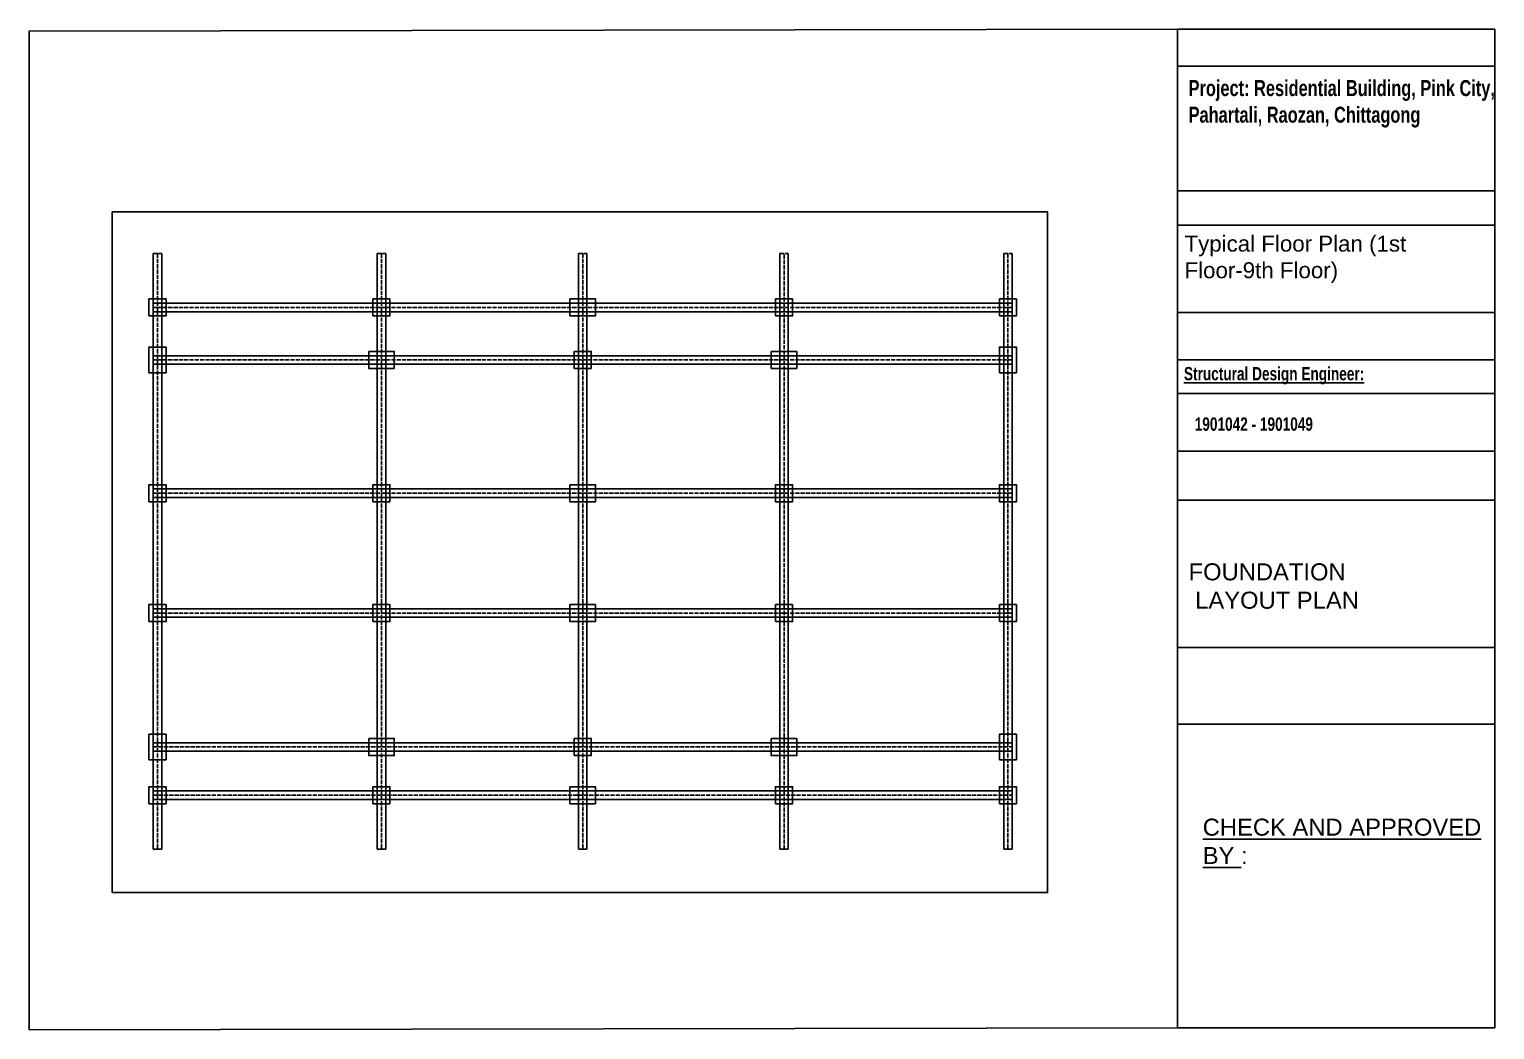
# Model space of a CAD drawing. Header units: inches. Extents: x 2674 to 28325, y -8016 to 21827.
# Drawn here: x 8771 to 12906, y 9068 to 11890 of the extents above; entities that cross this region are included whole.
import ezdxf

# ---------------------------------------------------------------- set-up
doc = ezdxf.new("R2010")
doc.units = ezdxf.units.IN
doc.header["$MEASUREMENT"] = 0
doc.linetypes.add('ACAD_ISO02W100', pattern=[15, 12, -3])
doc.layers.add('Grid', color=7, linetype='ACAD_ISO02W100', lineweight=25)
doc.styles.get("Standard").update_dxf_attribs({"font": 'arial.ttf', "height": 12})

msp = doc.modelspace()

# ---------------------------------------------------------------- linework, layer by layer
for p, q in [((12011.37, 11786.25), (12906.23, 11786.25)), ((12011.37, 11434.76), (12906.23, 11434.76)), ((12011.37, 11337.67), (12906.23, 11337.67)), ((9120.65, 9577.36), (9120.65, 11257.36)), ((9144.65, 11257.36), (9144.65, 9577.36)), ((9752.65, 11257.36), (9752.65, 9577.36)), ((9776.65, 9577.36), (9776.65, 11257.36)), ((10320.65, 11257.36), (10320.65, 9577.36)), ((10344.65, 9577.36), (10344.65, 11257.36)), ((10888.65, 11257.36), (10888.65, 9577.36)), ((10912.65, 9577.36), (10912.65, 11257.36)), ((11520.65, 11257.36), (11520.65, 9577.36)), ((11544.65, 11257.36), (11544.65, 9577.36)), ((9120.65, 11117.36), (11544.65, 11117.36)), ((11544.65, 11093.36), (9120.65, 11093.36)), ((12011.37, 11091.32), (12906.23, 11091.32)), ((9120.65, 10969.36), (11544.65, 10969.36)), ((9120.65, 10957.36), (9120.65, 10605.36)), ((11544.65, 10945.36), (9120.65, 10945.36)), ((12011.37, 10957.77), (12906.23, 10957.77)), ((9144.65, 10909.36), (9144.65, 10555.36)), ((12011.37, 10862.69), (12906.23, 10862.69)), ((12011.37, 10699.51), (12906.23, 10699.51)), ((9120.65, 10593.36), (11544.65, 10593.36)), ((11544.65, 10605.36), (11544.65, 10581.36)), ((9120.65, 10581.36), (9120.65, 10267.36)), ((11544.65, 10569.36), (9120.65, 10569.36)), ((11520.65, 10555.36), (11520.65, 10531.36)), ((12011.37, 10561.87), (12906.23, 10561.87)), ((9144.65, 10531.36), (9144.65, 10315.36)), ((11520.65, 10315.36), (11520.65, 10291.36)), ((9144.65, 10291.36), (9144.65, 9949.36)), ((11544.65, 10267.36), (11544.65, 10243.36)), ((9120.65, 10255.36), (11544.65, 10255.36)), ((9120.65, 10243.36), (9120.65, 9889.36)), ((11544.65, 10231.36), (9120.65, 10231.36)), ((12011.37, 10145.95), (12906.23, 10145.95)), ((11520.65, 9949.36), (11520.65, 9925.36)), ((12011.37, 9929.77), (12906.23, 9929.77)), ((11544.65, 9889.36), (11544.65, 9865.36)), ((9120.65, 9877.36), (11544.65, 9877.36)), ((9120.65, 9865.36), (9120.65, 9753.36)), ((11544.65, 9853.36), (9120.65, 9853.36)), ((9120.65, 9741.36), (11544.65, 9741.36)), ((11544.65, 9753.36), (11544.65, 9729.36)), ((11544.65, 9717.36), (9120.65, 9717.36)), ((9120.65, 9577.36), (9144.65, 9577.36)), ((9752.65, 9577.36), (9776.65, 9577.36)), ((10320.65, 9577.36), (10344.65, 9577.36)), ((10888.65, 9577.36), (10912.65, 9577.36)), ((11520.65, 9577.36), (11544.65, 9577.36))]:
    msp.add_line(p, q)
for points in [[(12011.37, 9073.08), (8770.88, 9067.87), (8770.88, 11884.83), (12011.37, 11890.05)], [(12011.37, 11890.05), (12906.23, 11890.05), (12906.23, 9073.08), (12011.37, 9073.08)], [(9004.53, 9454.77), (11644.53, 9454.77), (11644.53, 11374.77), (9004.53, 11374.77)], [(9108.65, 11081.36), (9156.65, 11081.36), (9156.65, 11129.36), (9108.65, 11129.36)], [(9740.65, 11081.36), (9788.65, 11081.36), (9788.65, 11129.36), (9740.65, 11129.36)], [(9752.65, 11105.36), (9776.65, 11105.36), (9776.65, 11129.36), (9752.65, 11129.36)], [(10296.65, 11129.36), (10296.65, 11081.36), (10368.65, 11081.36), (10368.65, 11129.36)], [(10876.65, 11081.36), (10924.65, 11081.36), (10924.65, 11129.36), (10876.65, 11129.36)], [(11508.65, 11081.36), (11556.65, 11081.36), (11556.65, 11129.36), (11508.65, 11129.36)], [(9120.65, 11093.36), (9144.65, 11093.36), (9144.65, 11117.36), (9120.65, 11117.36)], [(10320.65, 11093.36), (10344.65, 11093.36), (10344.65, 11117.36), (10320.65, 11117.36)], [(10888.65, 11093.36), (10912.65, 11093.36), (10912.65, 11117.36), (10888.65, 11117.36)], [(11520.65, 11093.36), (11544.65, 11093.36), (11544.65, 11117.36), (11520.65, 11117.36)], [(9108.65, 10921.36), (9156.65, 10921.36), (9156.65, 10993.36), (9108.65, 10993.36)], [(9120.65, 10945.36), (9144.65, 10945.36), (9144.65, 10969.36), (9120.65, 10969.36)], [(9728.65, 10981.36), (9728.65, 10933.36), (9800.65, 10933.36), (9800.65, 10981.36)], [(9752.65, 10945.36), (9776.65, 10945.36), (9776.65, 10969.36), (9752.65, 10969.36)], [(10308.65, 10933.36), (10356.65, 10933.36), (10356.65, 10981.36), (10308.65, 10981.36)], [(10320.65, 10945.36), (10344.65, 10945.36), (10344.65, 10969.36), (10320.65, 10969.36)], [(10864.65, 10981.36), (10864.65, 10933.36), (10936.65, 10933.36), (10936.65, 10981.36)], [(10888.65, 10945.36), (10912.65, 10945.36), (10912.65, 10969.36), (10888.65, 10969.36)], [(11508.65, 10921.36), (11556.65, 10921.36), (11556.65, 10993.36), (11508.65, 10993.36)], [(11520.65, 10945.36), (11544.65, 10945.36), (11544.65, 10969.36), (11520.65, 10969.36)], [(9108.65, 10557.36), (9156.65, 10557.36), (9156.65, 10605.36), (9108.65, 10605.36)], [(9120.65, 10569.36), (9144.65, 10569.36), (9144.65, 10593.36), (9120.65, 10593.36)], [(9740.65, 10557.36), (9788.65, 10557.36), (9788.65, 10605.36), (9740.65, 10605.36)], [(9752.65, 10569.36), (9776.65, 10569.36), (9776.65, 10593.36), (9752.65, 10593.36)], [(10296.65, 10605.36), (10296.65, 10557.36), (10368.65, 10557.36), (10368.65, 10605.36)], [(10320.65, 10569.36), (10344.65, 10569.36), (10344.65, 10593.36), (10320.65, 10593.36)], [(10876.65, 10557.36), (10924.65, 10557.36), (10924.65, 10605.36), (10876.65, 10605.36)], [(10888.65, 10569.36), (10912.65, 10569.36), (10912.65, 10593.36), (10888.65, 10593.36)], [(11508.65, 10557.36), (11556.65, 10557.36), (11556.65, 10605.36), (11508.65, 10605.36)], [(11520.65, 10569.36), (11544.65, 10569.36), (11544.65, 10593.36), (11520.65, 10593.36)], [(9108.65, 10219.36), (9156.65, 10219.36), (9156.65, 10267.36), (9108.65, 10267.36)], [(9740.65, 10219.36), (9788.65, 10219.36), (9788.65, 10267.36), (9740.65, 10267.36)], [(10296.65, 10267.36), (10296.65, 10219.36), (10368.65, 10219.36), (10368.65, 10267.36)], [(10876.65, 10219.36), (10924.65, 10219.36), (10924.65, 10267.36), (10876.65, 10267.36)], [(11508.65, 10219.36), (11556.65, 10219.36), (11556.65, 10267.36), (11508.65, 10267.36)], [(9120.65, 10231.36), (9144.65, 10231.36), (9144.65, 10255.36), (9120.65, 10255.36)], [(9752.65, 10231.36), (9776.65, 10231.36), (9776.65, 10255.36), (9752.65, 10255.36)], [(10320.65, 10231.36), (10344.65, 10231.36), (10344.65, 10255.36), (10320.65, 10255.36)], [(10888.65, 10231.36), (10912.65, 10231.36), (10912.65, 10255.36), (10888.65, 10255.36)], [(11520.65, 10231.36), (11544.65, 10231.36), (11544.65, 10255.36), (11520.65, 10255.36)], [(9108.65, 9829.36), (9156.65, 9829.36), (9156.65, 9901.36), (9108.65, 9901.36)], [(9728.65, 9889.36), (9728.65, 9841.36), (9800.65, 9841.36), (9800.65, 9889.36)], [(10308.65, 9841.36), (10356.65, 9841.36), (10356.65, 9889.36), (10308.65, 9889.36)], [(10864.65, 9889.36), (10864.65, 9841.36), (10936.65, 9841.36), (10936.65, 9889.36)], [(11508.65, 9829.36), (11556.65, 9829.36), (11556.65, 9901.36), (11508.65, 9901.36)], [(9120.65, 9853.36), (9144.65, 9853.36), (9144.65, 9877.36), (9120.65, 9877.36)], [(9752.65, 9853.36), (9776.65, 9853.36), (9776.65, 9877.36), (9752.65, 9877.36)], [(10320.65, 9853.36), (10344.65, 9853.36), (10344.65, 9877.36), (10320.65, 9877.36)], [(10888.65, 9853.36), (10912.65, 9853.36), (10912.65, 9877.36), (10888.65, 9877.36)], [(11520.65, 9853.36), (11544.65, 9853.36), (11544.65, 9877.36), (11520.65, 9877.36)], [(9108.65, 9705.36), (9156.65, 9705.36), (9156.65, 9753.36), (9108.65, 9753.36)], [(9120.65, 9717.36), (9144.65, 9717.36), (9144.65, 9741.36), (9120.65, 9741.36)], [(9740.65, 9705.36), (9788.65, 9705.36), (9788.65, 9753.36), (9740.65, 9753.36)], [(9752.65, 9717.36), (9776.65, 9717.36), (9776.65, 9741.36), (9752.65, 9741.36)], [(10296.65, 9753.36), (10296.65, 9705.36), (10368.65, 9705.36), (10368.65, 9753.36)], [(10320.65, 9717.36), (10344.65, 9717.36), (10344.65, 9741.36), (10320.65, 9741.36)], [(10876.65, 9705.36), (10924.65, 9705.36), (10924.65, 9753.36), (10876.65, 9753.36)], [(10888.65, 9717.36), (10912.65, 9717.36), (10912.65, 9741.36), (10888.65, 9741.36)], [(11508.65, 9705.36), (11556.65, 9705.36), (11556.65, 9753.36), (11508.65, 9753.36)], [(11520.65, 9717.36), (11544.65, 9717.36), (11544.65, 9741.36), (11520.65, 9741.36)]]:
    msp.add_lwpolyline(points, close=True)
at = {"layer": 'Grid'}
for p, q in [((9120.65, 11257.36), (9144.65, 11257.36)), ((9132.65, 11257.36), (9132.65, 9577.36)), ((9752.65, 11257.36), (9776.65, 11257.36)), ((9764.65, 11257.36), (9764.65, 9577.36)), ((10320.65, 11257.36), (10344.65, 11257.36)), ((10332.65, 11257.36), (10332.65, 9577.36)), ((10888.65, 11257.36), (10912.65, 11257.36)), ((10900.65, 9577.36), (10900.65, 11257.36)), ((11520.65, 11257.36), (11544.65, 11257.36)), ((11532.65, 11257.36), (11532.65, 9577.36)), ((11544.65, 11105.36), (9120.65, 11105.36)), ((11544.65, 10957.36), (9120.65, 10957.36)), ((11544.65, 10581.36), (9120.65, 10581.36)), ((11544.65, 10243.36), (9120.65, 10243.36)), ((9120.65, 9865.36), (11544.65, 9865.36)), ((9120.65, 9729.36), (11544.65, 9729.36))]:
    msp.add_line(p, q, dxfattribs=at)

# ---------------------------------------------------------------- texts
at = {"attachment_point": 1}
for s, insert, char_height, width in [('{\\fSwis721 LtCn BT|b1|i0|c0|p34;Project: Residential Building, Pink City, Pahartali, Raozan, Chittagong}', (12042.44, 11746.81), 45.03114, 1000.1158), ('Typical Floor Plan (1st Floor-9th Floor)', (12030.91, 11307.96), 45.0311, 840.6448), ('{\\fSwis721 LtCn BT|b1|i0|c0|p34;\\LStructural Design Engineer:}', (12029.33, 10937.35), 37.5259, 485.5762), ('{\\fSwis721 LtCn BT|b1|i0|c0|p34;1901042 - 1901049}', (12059.72, 10795.08), 37.5259, 485.5762)]:
    msp.add_mtext(s, dxfattribs=dict(at, insert=insert, char_height=char_height, width=width))
at = {"char_height": 48, "attachment_point": 1}
for s, width, heights, insert in [('FOUNDATION\\P LAYOUT PLAN', 1004.862, [0], (12042.41, 10383.53)), ('{\\LCHECK AND APPROVED \\PBY }:', 926.9107, [191.7], (12082.24, 9663.25))]:
    msp.add_mtext_dynamic_manual_height_columns(s, width=width, gutter_width=240, heights=heights, dxfattribs=dict(at, insert=insert))

doc.saveas('drawing.dxf')
